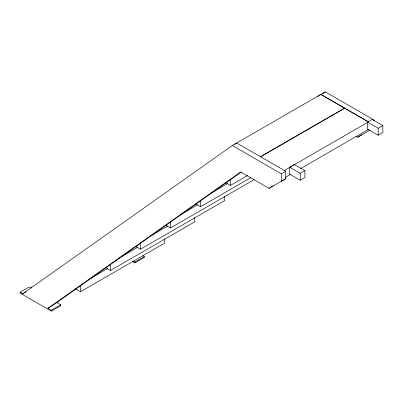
<?xml version="1.0" encoding="UTF-8"?>
<svg xmlns="http://www.w3.org/2000/svg" width="403" height="403" viewBox="0 0 403 403"><rect width="100%" height="100%" fill="white"/><g stroke="black" fill="none" stroke-linecap="round" stroke-linejoin="round"><path stroke-width="0.6" d="M56.425 302.331L60.722 304.814L60.722 305.711L51.337 311.131L20.15 293.132L20.15 292.235L29.54 286.815L31.691 288.054M51.337 311.131L51.337 310.234L60.722 304.814M285.767 171.3L281.365 173.844L281.359 181.274L285.767 178.731L285.767 171.3L236.692 143.015L234.672 144.45M20.15 292.235L22.764 293.742L232.324 145.538L325.286 91.869L374.311 120.18L373.329 120.744M317.801 96.589L320.879 94.413L344.651 108.135L260.464 156.737M322.722 93.682L325.286 91.869M51.337 310.234L47.942 308.275L240.651 171.95L269.028 188.332L285.767 178.731M241.457 171.955L52.35 305.731L47.942 308.275M22.764 293.742L26.19 291.767M260.55 156.787L344.736 108.18L368.503 121.908M210.794 193.274L227.635 183.551M225.609 182.64L230.471 185.445L247.855 175.411M180.257 214.839L197.636 204.805M195.616 203.893L200.477 206.699L250.988 177.537M150.803 235.78L167.638 226.058M165.618 225.146L170.479 227.957L254.122 179.662M118.633 258.288L120.26 257.346M121.348 256.721L137.645 247.316M135.62 246.404L140.481 249.21L224.667 200.603L224.667 196.246M89.723 278.916L107.646 268.569M105.621 267.657L110.487 270.463L194.674 221.857L194.674 217.499M289.626 167.185L294.301 164.484L304.9 170.605L304.9 177.542L300.225 180.242L289.626 174.121L289.626 167.185L300.225 173.305L304.9 170.605M367.571 122.18L372.251 119.479L382.85 125.6L382.85 132.542L378.175 135.237L367.571 129.116L367.571 122.18L378.175 128.3L382.85 125.6M284.317 170.509L291.379 166.434M292.467 165.804L367.959 122.22M75.628 288.911L80.489 291.717L164.676 243.115L164.676 238.757M134.965 262.852L134.965 261.95L144.355 256.53L144.355 257.426L134.965 262.852L132.275 261.3M285.405 177.355L290.835 174.217M300.613 168.575L368.503 129.378M269.028 188.332L273.43 185.788M355.975 136.279L357.577 137.206L361.985 134.662M357.577 137.206L369.904 130.154M320.879 94.413L368.266 121.782M232.324 145.538L281.365 173.844M142.904 255.688L144.355 256.53M133.353 261.018L134.965 261.95M378.175 128.3L378.175 135.237M300.225 173.305L300.225 180.242M230.471 179.844L230.471 185.445M200.477 201.097L200.477 206.699M170.479 221.731L170.479 227.957M140.481 242.984L140.481 249.21M110.487 264.237L110.487 270.463M80.489 285.49L80.489 291.717"/></g></svg>
